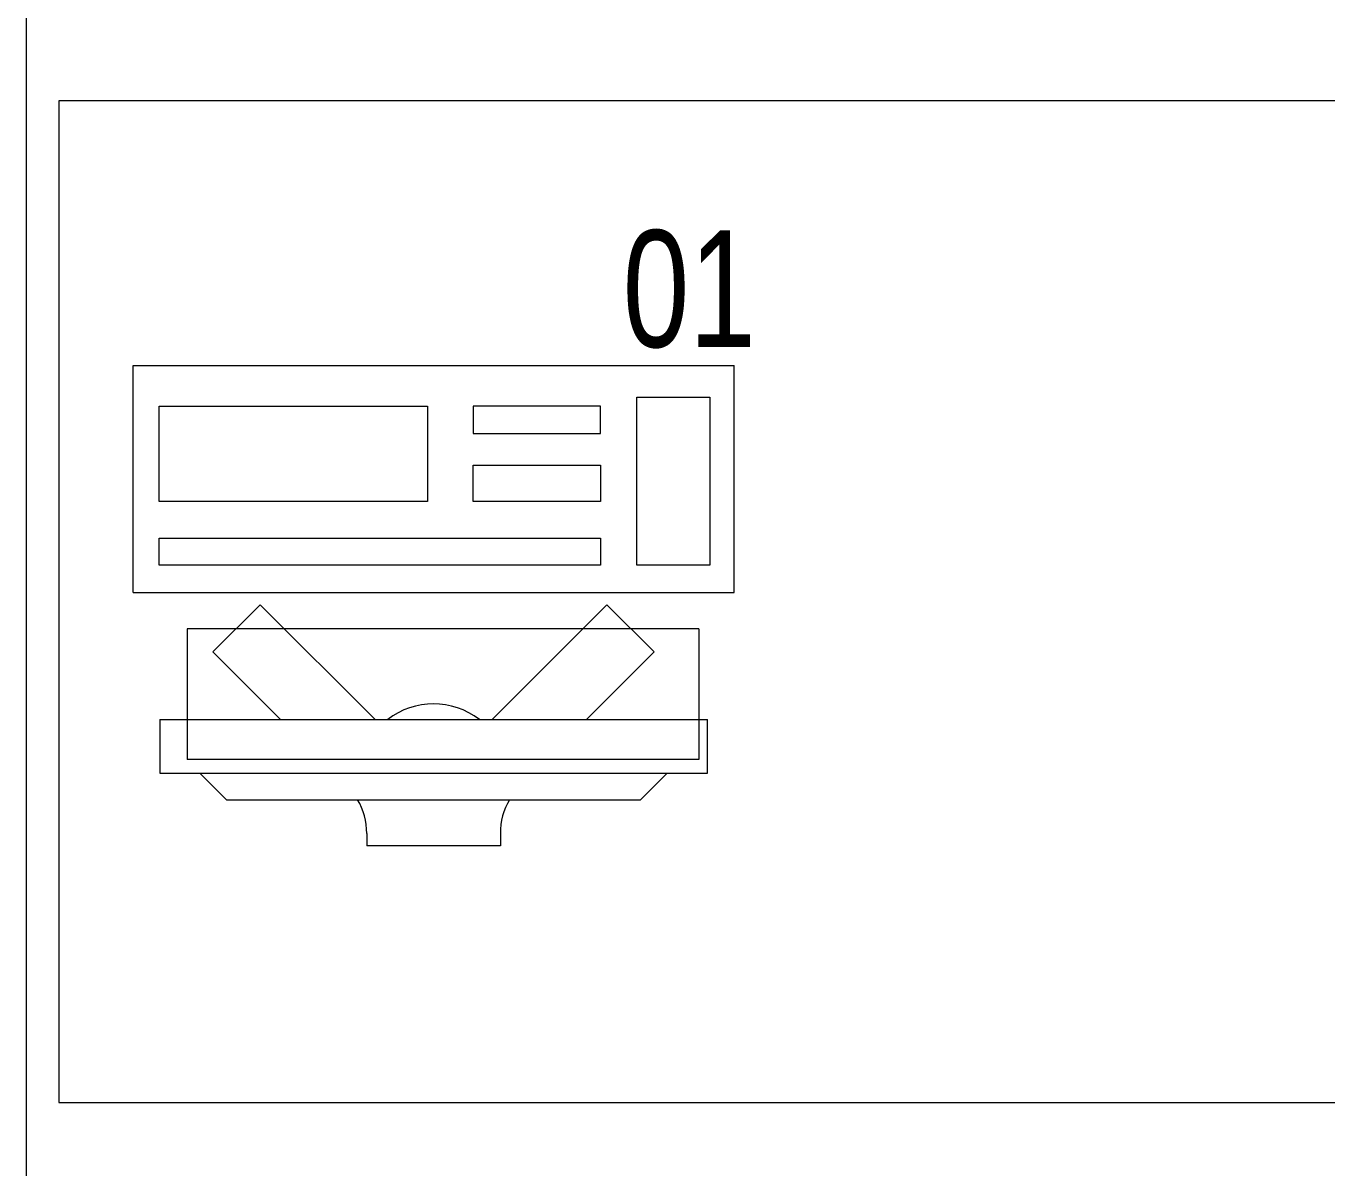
# Model space of a CAD drawing. Extents: x -234346 to 58427, y -132654 to -82394.
# Drawn here: x -61652 to -60678, y -107296 to -106441 of the extents above; entities that cross this region are included whole.
import ezdxf

# ---------------------------------------------------------------- set-up
doc = ezdxf.new("R2010")
doc.units = 0
doc.header["$LTSCALE"] = 8
for name, color, linetype, lineweight in [('72_EGR_EQP_TAG', 9, 'Continuous', 5), ('LOADING', 9, 'Continuous', 5), ('Walls', 9, 'Continuous', 5)]:
    doc.layers.add(name, color=color, linetype=linetype, lineweight=lineweight)
doc.styles.add('X3G_ENTITY_257CFD', font='swisscl.ttf', dxfattribs={"height": 200})

# ---------------------------------------------------------------- blocks, each defined once
blk = doc.blocks.new('ITCWLS1-P')
at = {"layer": 'LOADING'}
for p, q in [((-0.17, 0.45), (-0.17, 0)), ((-0.17, 0.45), (0, 0.45)), ((0, 0.45), (0, 0)), ((-0.26509, 0.43, 0), (-0.30509, 0.43, 0)), ((-0.30509, 0.43, 0), (-0.30509, 0.02, 0)), ((-0.26509, 0.43, 0), (-0.26509, 0.02, 0)), ((-0.14957, 0.43047), (-0.12914, 0.43047)), ((-0.12914, 0.43047), (-0.12914, 0.40893)), ((-0.197, 0.40939), (-0.295, 0.40939)), ((-0.295, 0.02639), (-0.295, 0.40939)), ((-0.197, 0.02639), (-0.197, 0.40939)), ((-0.32509, 0.38, 0), (-0.30509, 0.4, 0)), ((-0.32509, 0.38, 0), (-0.32509, 0.07, 0)), ((-0.35032, 0.275), (-0.35961, 0.275)), ((-0.35961, 0.175), (-0.35961, 0.275)), ((-0.35032, 0.175), (-0.35961, 0.175)), ((-0.32509, 0.07, 0), (-0.30509, 0.05, 0)), ((-0.30509, 0.02, 0), (-0.26509, 0.02, 0)), ((-0.197, 0.02639), (-0.295, 0.02639)), ((-0.17, 0), (0, 0))]:
    blk.add_line(p, q, dxfattribs=at)
at = {"layer": 'LOADING', "extrusion": (2.48281e-10, 3.18408e-10, -1)}
for p, q in [((-0.26509, 0.33952), (-0.21443, 0.39019)), ((-0.17907, 0.35483), (-0.21443, 0.39019)), ((-0.26509, 0.26881), (-0.17907, 0.35483))]:
    blk.add_line(p, q, dxfattribs=at)
at = {"layer": 'LOADING', "extrusion": (2.48281e-10, -3.18408e-10, -1)}
for p, q in [((-0.26509, 0.18119), (-0.17907, 0.09517)), ((-0.26509, 0.11048), (-0.21443, 0.05981)), ((-0.17907, 0.09517), (-0.21443, 0.05981))]:
    blk.add_line(p, q, dxfattribs=at)
at = {"layer": 'LOADING'}
for points in [[(-0.12914, 0.40893), (-0.12914, 0.09996), (-0.14957, 0.09996), (-0.14957, 0.43047)], [(-0.14957, 0.09997), (-0.14957, 0.09997), (-0.14957, 0.09997), (-0.14957, 0.09997), (-0.14957, 0.09997), (-0.14957, 0.09997), (-0.14957, 0.09997), (-0.14957, 0.09997), (-0.14957, 0.09997)], [(-0.14957, 0.09997), (-0.14957, 0.09997), (-0.14957, 0.09997), (-0.14957, 0.09997), (-0.14957, 0.09997), (-0.14957, 0.09997), (-0.14957, 0.09997), (-0.14957, 0.09997), (-0.14957, 0.09997), (-0.14957, 0.09997), (-0.14957, 0.09997), (-0.14957, 0.09997), (-0.14957, 0.09997), (-0.14957, 0.09997), (-0.14957, 0.09997), (-0.14957, 0.09997), (-0.14957, 0.09997), (-0.14957, 0.09997)], [(-0.14957, 0.09996), (-0.14957, 0.09996), (-0.14957, 0.09996), (-0.14957, 0.09996), (-0.14957, 0.09996), (-0.14957, 0.09996), (-0.14957, 0.09996), (-0.14957, 0.09996), (-0.14957, 0.09996), (-0.14957, 0.09996)], [(-0.14957, 0.09996), (-0.14957, 0.09996), (-0.14957, 0.09996), (-0.14957, 0.09996), (-0.14957, 0.09996), (-0.14957, 0.09996), (-0.14957, 0.09996)], [(-0.14957, 0.09997), (-0.14957, 0.09997), (-0.14957, 0.09997), (-0.14957, 0.09997), (-0.14957, 0.09997), (-0.14957, 0.09997), (-0.14957, 0.09997), (-0.14957, 0.09997), (-0.14957, 0.09997), (-0.14957, 0.09997)], [(-0.14957, 0.09997), (-0.14957, 0.09997), (-0.14957, 0.09997), (-0.14957, 0.09997), (-0.14957, 0.09997), (-0.14957, 0.09997), (-0.14957, 0.09997), (-0.14957, 0.09997), (-0.14957, 0.09997), (-0.14957, 0.09997), (-0.14957, 0.09997), (-0.14957, 0.09997), (-0.14957, 0.09997), (-0.14957, 0.09997), (-0.14957, 0.09997)], [(-0.14957, 0.09997), (-0.14957, 0.09997), (-0.14957, 0.09997), (-0.14957, 0.09997), (-0.14957, 0.09997), (-0.14957, 0.09997), (-0.14957, 0.09997), (-0.14957, 0.09997), (-0.14957, 0.09997), (-0.14957, 0.09997)], [(-0.14957, 0.09997), (-0.14957, 0.09997), (-0.14957, 0.09997), (-0.14957, 0.09997), (-0.14957, 0.09997), (-0.14957, 0.09997), (-0.14957, 0.09997), (-0.14957, 0.09997), (-0.14957, 0.09997), (-0.14957, 0.09997)], [(-0.14957, 0.09996), (-0.14957, 0.09996), (-0.14957, 0.09996), (-0.14957, 0.09996), (-0.14957, 0.09996), (-0.14957, 0.09996), (-0.14957, 0.09996), (-0.14957, 0.09996), (-0.14957, 0.09996), (-0.14957, 0.09996), (-0.14957, 0.09996), (-0.14957, 0.09996), (-0.14957, 0.09996), (-0.14957, 0.09996), (-0.14957, 0.09996), (-0.14957, 0.09996), (-0.14957, 0.09996), (-0.14957, 0.09996), (-0.14957, 0.09997), (-0.14957, 0.09997), (-0.14957, 0.09997), (-0.14957, 0.09997), (-0.14957, 0.09997), (-0.14957, 0.09997), (-0.14957, 0.09997), (-0.14957, 0.09997), (-0.14957, 0.09997), (-0.14957, 0.09997), (-0.14957, 0.09997), (-0.14957, 0.09997), (-0.14957, 0.09997), (-0.14957, 0.09997), (-0.14956, 0.09997), (-0.14956, 0.09997), (-0.14956, 0.09997), (-0.14956, 0.09996), (-0.14956, 0.09996), (-0.14956, 0.09996), (-0.14956, 0.09996), (-0.14956, 0.09996), (-0.14956, 0.09996), (-0.14956, 0.09996), (-0.14956, 0.09996), (-0.14956, 0.09996), (-0.14956, 0.09996), (-0.14956, 0.09996), (-0.14956, 0.09996), (-0.14956, 0.09996), (-0.14957, 0.09996), (-0.14957, 0.09996), (-0.14957, 0.09996), (-0.14957, 0.09996), (-0.14957, 0.09996), (-0.14957, 0.09996)], [(-0.14957, 0.09996), (-0.14957, 0.09996), (-0.14957, 0.09996), (-0.14957, 0.09996), (-0.14957, 0.09996), (-0.14957, 0.09996), (-0.14957, 0.09996), (-0.14957, 0.09996), (-0.14957, 0.09996), (-0.14957, 0.09996), (-0.14957, 0.09997), (-0.14957, 0.09997), (-0.14957, 0.09997), (-0.14957, 0.09996), (-0.14957, 0.09996), (-0.14957, 0.09996), (-0.14957, 0.09996), (-0.14957, 0.09996), (-0.14957, 0.09996), (-0.14957, 0.09997), (-0.14957, 0.09997), (-0.14957, 0.09997), (-0.14957, 0.09997), (-0.14957, 0.09997), (-0.14957, 0.09997), (-0.14957, 0.09997), (-0.14957, 0.09997), (-0.14957, 0.09997), (-0.14957, 0.09997), (-0.14957, 0.09997), (-0.14957, 0.09997), (-0.14957, 0.09997), (-0.14957, 0.09997), (-0.14957, 0.09997), (-0.14957, 0.09997), (-0.14957, 0.09997), (-0.14957, 0.09997), (-0.14957, 0.09997), (-0.14957, 0.09997), (-0.14957, 0.09997), (-0.14957, 0.09997), (-0.14957, 0.09997), (-0.14957, 0.09997), (-0.14957, 0.09997), (-0.14957, 0.09997), (-0.14957, 0.09997), (-0.14957, 0.09997), (-0.14957, 0.09997), (-0.14957, 0.09997), (-0.14957, 0.09997), (-0.14957, 0.09997), (-0.14957, 0.09997), (-0.14957, 0.09997), (-0.14957, 0.09997), (-0.14957, 0.09997), (-0.14957, 0.09997), (-0.14957, 0.09997), (-0.14957, 0.09997), (-0.14957, 0.09997), (-0.14957, 0.09997), (-0.14957, 0.09997), (-0.14957, 0.09997), (-0.14957, 0.09997), (-0.14957, 0.09997), (-0.14957, 0.09997), (-0.14957, 0.09997), (-0.14957, 0.09997), (-0.14957, 0.09997), (-0.14957, 0.09997), (-0.14957, 0.09997), (-0.14957, 0.09997), (-0.14957, 0.09997), (-0.14957, 0.09997), (-0.14957, 0.09997), (-0.14957, 0.09997), (-0.14957, 0.09997), (-0.14957, 0.09997), (-0.14957, 0.09997), (-0.14957, 0.09997), (-0.14957, 0.09997), (-0.14956, 0.09997), (-0.14957, 0.09997), (-0.14957, 0.09997), (-0.14957, 0.09997), (-0.14957, 0.09997), (-0.14956, 0.09997), (-0.14957, 0.09997), (-0.14957, 0.09997), (-0.14957, 0.09997), (-0.14957, 0.09997), (-0.14957, 0.09997), (-0.14957, 0.09997), (-0.14957, 0.09997), (-0.14957, 0.09997), (-0.14957, 0.09997), (-0.14957, 0.09997), (-0.14956, 0.09997), (-0.14957, 0.09996), (-0.14957, 0.09996), (-0.14957, 0.09996), (-0.14956, 0.09996), (-0.14957, 0.09996), (-0.14957, 0.09996), (-0.14957, 0.09996), (-0.14957, 0.09996), (-0.14957, 0.09996), (-0.14957, 0.09996), (-0.14957, 0.09996), (-0.14957, 0.09996), (-0.14957, 0.09996), (-0.14957, 0.09996)], [(-0.14957, 0.09996), (-0.14957, 0.09996), (-0.14957, 0.09996), (-0.14957, 0.09996), (-0.14957, 0.09996), (-0.14957, 0.09996), (-0.14957, 0.09996), (-0.14957, 0.09996)], [(-0.14957, 0.09996), (-0.14957, 0.09996), (-0.14957, 0.09996), (-0.14957, 0.09996), (-0.14957, 0.09996), (-0.14957, 0.09996), (-0.14957, 0.09996), (-0.14957, 0.09996), (-0.14957, 0.09996), (-0.14957, 0.09996), (-0.14957, 0.09996), (-0.14957, 0.09996), (-0.14957, 0.09996), (-0.14957, 0.09996), (-0.14957, 0.09996), (-0.14957, 0.09996), (-0.14957, 0.09996), (-0.14957, 0.09996), (-0.14957, 0.09996), (-0.14957, 0.09996), (-0.14957, 0.09996), (-0.14957, 0.09996), (-0.14957, 0.09996), (-0.14957, 0.09996), (-0.14957, 0.09996), (-0.14957, 0.09996), (-0.14957, 0.09996), (-0.14957, 0.09996), (-0.14957, 0.09996), (-0.14957, 0.09996), (-0.14957, 0.09996), (-0.14957, 0.09996), (-0.14957, 0.09996), (-0.14957, 0.09996), (-0.14957, 0.09996), (-0.14957, 0.09996), (-0.14957, 0.09996), (-0.14957, 0.09996), (-0.14957, 0.09996), (-0.14957, 0.09996), (-0.14957, 0.09996), (-0.14957, 0.09996), (-0.14957, 0.09996), (-0.14957, 0.09996), (-0.14957, 0.09996), (-0.14957, 0.09996), (-0.14957, 0.09996), (-0.14957, 0.09996), (-0.14956, 0.09996), (-0.14956, 0.09996), (-0.14956, 0.09996), (-0.14956, 0.09996), (-0.14957, 0.09996), (-0.14957, 0.09996), (-0.14957, 0.09996), (-0.14957, 0.09996), (-0.14957, 0.09996), (-0.14957, 0.09996), (-0.14956, 0.09996), (-0.14957, 0.09996), (-0.14957, 0.09996), (-0.14957, 0.09996), (-0.14957, 0.09996), (-0.14957, 0.09996), (-0.14957, 0.09996), (-0.14957, 0.09996), (-0.14957, 0.09996), (-0.14957, 0.09996), (-0.14957, 0.09996), (-0.14956, 0.09996), (-0.14956, 0.09996), (-0.14957, 0.09996), (-0.14957, 0.09996), (-0.14957, 0.09996), (-0.14957, 0.09996), (-0.14957, 0.09996), (-0.14957, 0.09996), (-0.14957, 0.09996), (-0.14957, 0.09996), (-0.14957, 0.09996), (-0.14957, 0.09996), (-0.14957, 0.09996), (-0.14957, 0.09996), (-0.14957, 0.09996), (-0.14957, 0.09996), (-0.14957, 0.09996), (-0.14957, 0.09996), (-0.14957, 0.09996), (-0.14957, 0.09996)], [(-0.14957, 0.09996), (-0.14957, 0.09996), (-0.14957, 0.09996), (-0.14957, 0.09996), (-0.14957, 0.09996), (-0.14957, 0.09996), (-0.14957, 0.09996), (-0.14957, 0.09996), (-0.14957, 0.09996), (-0.14957, 0.09996), (-0.14957, 0.09996), (-0.14957, 0.09996)], [(-0.14957, 0.09996), (-0.14957, 0.09996), (-0.14956, 0.09996), (-0.14956, 0.09996), (-0.14956, 0.09996), (-0.14956, 0.09996), (-0.14957, 0.09996)], [(-0.14957, 0.09996), (-0.14957, 0.09996), (-0.14957, 0.09996), (-0.14957, 0.09996), (-0.14957, 0.09996), (-0.14957, 0.09996), (-0.14957, 0.09996), (-0.14957, 0.09996), (-0.14957, 0.09996), (-0.14956, 0.09996), (-0.14956, 0.09996), (-0.14956, 0.09996), (-0.14956, 0.09996), (-0.14956, 0.09996), (-0.14956, 0.09996), (-0.14956, 0.09996), (-0.14957, 0.09996)]]:
    blk.add_lwpolyline(points, dxfattribs=at)
for points in [[(-0.1019, 0.43047), (-0.03039, 0.43047), (-0.03039, 0.22944), (-0.1019, 0.22944)], [(-0.1019, 0.19536), (-0.07466, 0.19536), (-0.07466, 0.09996), (-0.1019, 0.09996)], [(-0.03039, 0.19536), (-0.05082, 0.19536), (-0.05082, 0.09996), (-0.03039, 0.09996)], [(-0.14956, 0.09996), (-0.14956, 0.09996), (-0.14956, 0.09996), (-0.14956, 0.09996), (-0.14956, 0.09996), (-0.14956, 0.09996), (-0.14956, 0.09996), (-0.14956, 0.09996), (-0.14957, 0.09996), (-0.14957, 0.09996), (-0.14957, 0.09996), (-0.14957, 0.09996), (-0.14957, 0.09996), (-0.14957, 0.09996), (-0.14957, 0.09996), (-0.14957, 0.09996), (-0.14957, 0.09996), (-0.14957, 0.09996), (-0.14957, 0.09996), (-0.14957, 0.09996), (-0.14957, 0.09996), (-0.14957, 0.09996), (-0.14957, 0.09996), (-0.14957, 0.09996), (-0.14957, 0.09996), (-0.14957, 0.09996), (-0.14957, 0.09996), (-0.14957, 0.09996), (-0.14957, 0.09996), (-0.14957, 0.09996), (-0.14957, 0.09996), (-0.14957, 0.09996), (-0.14957, 0.09996), (-0.14957, 0.09996), (-0.14957, 0.09996), (-0.14957, 0.09996), (-0.14957, 0.09996), (-0.14957, 0.09996), (-0.14957, 0.09996), (-0.14957, 0.09996), (-0.14957, 0.09996), (-0.14957, 0.09996), (-0.14957, 0.09996), (-0.14957, 0.09996), (-0.14957, 0.09996), (-0.14957, 0.09996), (-0.14957, 0.09996), (-0.14957, 0.09996), (-0.14957, 0.09996), (-0.14957, 0.09996), (-0.14957, 0.09996), (-0.14957, 0.09996), (-0.14957, 0.09996), (-0.14957, 0.09996), (-0.14957, 0.09996), (-0.14957, 0.09996), (-0.14957, 0.09996), (-0.14956, 0.09996), (-0.14956, 0.09996), (-0.14956, 0.09996), (-0.14956, 0.09996), (-0.14956, 0.09996), (-0.14956, 0.09996), (-0.14956, 0.09996), (-0.14956, 0.09996), (-0.14956, 0.09996), (-0.14956, 0.09996), (-0.14956, 0.09996), (-0.14956, 0.09996), (-0.14956, 0.09996), (-0.14956, 0.09996), (-0.14956, 0.09996), (-0.14956, 0.09996), (-0.14956, 0.09996), (-0.14956, 0.09996), (-0.14956, 0.09996), (-0.14956, 0.09996), (-0.14956, 0.09996), (-0.14956, 0.09996), (-0.14956, 0.09996), (-0.14956, 0.09996), (-0.14956, 0.09996), (-0.14956, 0.09996), (-0.14956, 0.09996), (-0.14956, 0.09996), (-0.14956, 0.09996), (-0.14956, 0.09996), (-0.14956, 0.09996), (-0.14956, 0.09996), (-0.14957, 0.09996), (-0.14957, 0.09996), (-0.14957, 0.09996), (-0.14957, 0.09996), (-0.14957, 0.09996), (-0.14957, 0.09996), (-0.14957, 0.09996), (-0.14957, 0.09996), (-0.14957, 0.09996), (-0.14957, 0.09996), (-0.14957, 0.09996), (-0.14957, 0.09996), (-0.14957, 0.09996), (-0.14957, 0.09996), (-0.14957, 0.09996), (-0.14957, 0.09996), (-0.14957, 0.09996), (-0.14957, 0.09996), (-0.14957, 0.09996), (-0.14957, 0.09996), (-0.14957, 0.09996), (-0.14957, 0.09996), (-0.14957, 0.09996), (-0.14957, 0.09996), (-0.14957, 0.09996), (-0.14957, 0.09996), (-0.14957, 0.09996), (-0.14957, 0.09996), (-0.14957, 0.09996), (-0.14957, 0.09996), (-0.14957, 0.09996), (-0.14957, 0.09996), (-0.14957, 0.09996), (-0.14957, 0.09996), (-0.14957, 0.09996), (-0.14957, 0.09996), (-0.14957, 0.09996), (-0.14957, 0.09996), (-0.14957, 0.09996), (-0.14957, 0.09996), (-0.14957, 0.09996), (-0.14957, 0.09996), (-0.14957, 0.09996), (-0.14957, 0.09996), (-0.14957, 0.09996), (-0.14957, 0.09996), (-0.14957, 0.09996), (-0.14957, 0.09996), (-0.14957, 0.09996), (-0.14957, 0.09996), (-0.14957, 0.09996), (-0.14957, 0.09996), (-0.14957, 0.09996), (-0.14957, 0.09996), (-0.14957, 0.09996), (-0.14957, 0.09996), (-0.14957, 0.09996), (-0.14957, 0.09996), (-0.14957, 0.09996), (-0.14957, 0.09996), (-0.14957, 0.09996), (-0.14957, 0.09996), (-0.14957, 0.09996), (-0.14957, 0.09996), (-0.14957, 0.09996), (-0.14956, 0.09996), (-0.14956, 0.09996), (-0.14956, 0.09996), (-0.14956, 0.09996), (-0.14956, 0.09996), (-0.14956, 0.09996), (-0.14956, 0.09996), (-0.14956, 0.09996), (-0.14956, 0.09996), (-0.14956, 0.09996), (-0.14956, 0.09996), (-0.14956, 0.09996), (-0.14956, 0.09996), (-0.14956, 0.09996), (-0.14956, 0.09996), (-0.14956, 0.09996), (-0.14956, 0.09996), (-0.14956, 0.09996), (-0.14956, 0.09996), (-0.14956, 0.09996), (-0.14956, 0.09996), (-0.14956, 0.09996), (-0.14956, 0.09996), (-0.14956, 0.09996), (-0.14956, 0.09996), (-0.14956, 0.09996), (-0.14956, 0.09996), (-0.14956, 0.09996), (-0.14956, 0.09996), (-0.14956, 0.09996), (-0.14956, 0.09996), (-0.14956, 0.09996), (-0.14956, 0.09996), (-0.14956, 0.09996), (-0.14956, 0.09996), (-0.14956, 0.09996), (-0.14956, 0.09996), (-0.14956, 0.09996), (-0.14956, 0.09996), (-0.14956, 0.09996), (-0.14956, 0.09996), (-0.14956, 0.09996), (-0.14956, 0.09996), (-0.14956, 0.09996), (-0.14956, 0.09996), (-0.14956, 0.09996), (-0.14956, 0.09996), (-0.14957, 0.09996), (-0.14957, 0.09996), (-0.14957, 0.09996), (-0.14957, 0.09996), (-0.14957, 0.09996), (-0.14957, 0.09996), (-0.14957, 0.09996), (-0.14957, 0.09996), (-0.14957, 0.09996), (-0.14957, 0.09996), (-0.14957, 0.09996), (-0.14957, 0.09996), (-0.14957, 0.09996), (-0.14957, 0.09996), (-0.14957, 0.09996), (-0.14957, 0.09996), (-0.14957, 0.09996), (-0.14957, 0.09996), (-0.14957, 0.09996), (-0.14957, 0.09996), (-0.14957, 0.09996), (-0.14957, 0.09996), (-0.14957, 0.09996), (-0.14957, 0.09996), (-0.14957, 0.09996), (-0.14957, 0.09996), (-0.14957, 0.09996), (-0.14957, 0.09996), (-0.14957, 0.09996), (-0.14957, 0.09996), (-0.14957, 0.09996), (-0.14957, 0.09996), (-0.14957, 0.09996), (-0.14957, 0.09996), (-0.14956, 0.09996), (-0.14956, 0.09996), (-0.14956, 0.09996), (-0.14956, 0.09996), (-0.14956, 0.09996), (-0.14956, 0.09996), (-0.14956, 0.09996), (-0.14956, 0.09996), (-0.14956, 0.09996), (-0.14956, 0.09996), (-0.14956, 0.09996), (-0.14956, 0.09996), (-0.14956, 0.09996), (-0.14956, 0.09996), (-0.14956, 0.09996), (-0.14956, 0.09996), (-0.14956, 0.09996), (-0.14956, 0.09996), (-0.14956, 0.09996), (-0.14956, 0.09996), (-0.14956, 0.09996), (-0.14956, 0.09996), (-0.14956, 0.09996), (-0.14956, 0.09996), (-0.14956, 0.09996), (-0.14956, 0.09996), (-0.14956, 0.09996), (-0.14956, 0.09996), (-0.14956, 0.09996), (-0.14956, 0.09996), (-0.14956, 0.09996), (-0.14956, 0.09996), (-0.14956, 0.09996), (-0.14956, 0.09996), (-0.14956, 0.09996), (-0.14956, 0.09996), (-0.14956, 0.09996), (-0.14956, 0.09996), (-0.14956, 0.09996), (-0.14956, 0.09996), (-0.14956, 0.09996), (-0.14956, 0.09996)], [(-0.14957, 0.09996), (-0.14957, 0.09996), (-0.14957, 0.09996), (-0.14957, 0.09996), (-0.14957, 0.09996), (-0.14957, 0.09996), (-0.14957, 0.09996), (-0.14957, 0.09996), (-0.14957, 0.09996), (-0.14957, 0.09996), (-0.14957, 0.09996), (-0.14957, 0.09996), (-0.14957, 0.09996), (-0.14957, 0.09996), (-0.14957, 0.09996), (-0.14957, 0.09996), (-0.14957, 0.09996), (-0.14957, 0.09996), (-0.14957, 0.09996), (-0.14957, 0.09996), (-0.14957, 0.09996), (-0.14957, 0.09996), (-0.14957, 0.09996), (-0.14957, 0.09996), (-0.14957, 0.09996), (-0.14957, 0.09996), (-0.14957, 0.09996), (-0.14957, 0.09996), (-0.14957, 0.09996), (-0.14957, 0.09996), (-0.14957, 0.09996), (-0.14957, 0.09996), (-0.14957, 0.09996), (-0.14957, 0.09996), (-0.14957, 0.09996), (-0.14957, 0.09996), (-0.14957, 0.09996), (-0.14957, 0.09996), (-0.14957, 0.09996), (-0.14957, 0.09996), (-0.14957, 0.09996), (-0.14957, 0.09996), (-0.14957, 0.09996), (-0.14957, 0.09996), (-0.14957, 0.09996), (-0.14957, 0.09996), (-0.14957, 0.09996), (-0.14957, 0.09996), (-0.14957, 0.09996), (-0.14957, 0.09996), (-0.14957, 0.09996), (-0.14957, 0.09996), (-0.14957, 0.09996), (-0.14957, 0.09996), (-0.14957, 0.09996), (-0.14957, 0.09996), (-0.14957, 0.09996), (-0.14957, 0.09996), (-0.14957, 0.09996), (-0.14957, 0.09996), (-0.14957, 0.09996), (-0.14957, 0.09996), (-0.14957, 0.09996), (-0.14957, 0.09996), (-0.14957, 0.09996), (-0.14957, 0.09996), (-0.14957, 0.09996), (-0.14957, 0.09996), (-0.14957, 0.09996), (-0.14957, 0.09996), (-0.14957, 0.09996), (-0.14957, 0.09996), (-0.14957, 0.09996), (-0.14957, 0.09996), (-0.14957, 0.09996), (-0.14957, 0.09996), (-0.14957, 0.09996), (-0.14957, 0.09996), (-0.14957, 0.09996), (-0.14957, 0.09996), (-0.14957, 0.09996), (-0.14957, 0.09996), (-0.14957, 0.09996), (-0.14957, 0.09996), (-0.14957, 0.09996), (-0.14957, 0.09996), (-0.14957, 0.09996), (-0.14957, 0.09996), (-0.14957, 0.09996), (-0.14957, 0.09996), (-0.14957, 0.09996), (-0.14957, 0.09996), (-0.14957, 0.09996), (-0.14957, 0.09996), (-0.14957, 0.09996), (-0.14957, 0.09996), (-0.14957, 0.09996), (-0.14957, 0.09996), (-0.14957, 0.09996), (-0.14957, 0.09996), (-0.14957, 0.09996), (-0.14957, 0.09996), (-0.14957, 0.09996), (-0.14957, 0.09996), (-0.14957, 0.09996), (-0.14957, 0.09996), (-0.14957, 0.09996), (-0.14957, 0.09996), (-0.14957, 0.09996), (-0.14957, 0.09996), (-0.14957, 0.09996), (-0.14957, 0.09996), (-0.14957, 0.09996), (-0.14957, 0.09996), (-0.14957, 0.09996), (-0.14957, 0.09996), (-0.14957, 0.09996), (-0.14957, 0.09996), (-0.14957, 0.09996), (-0.14957, 0.09996), (-0.14957, 0.09996), (-0.14957, 0.09996), (-0.14957, 0.09996), (-0.14957, 0.09996), (-0.14957, 0.09996), (-0.14957, 0.09996), (-0.14957, 0.09996), (-0.14957, 0.09996), (-0.14957, 0.09996), (-0.14957, 0.09996), (-0.14957, 0.09996), (-0.14957, 0.09996), (-0.14957, 0.09996), (-0.14957, 0.09996), (-0.14957, 0.09996), (-0.14957, 0.09996), (-0.14957, 0.09996), (-0.14957, 0.09996), (-0.14957, 0.09996), (-0.14957, 0.09996), (-0.14957, 0.09996), (-0.14957, 0.09996), (-0.14957, 0.09996), (-0.14957, 0.09996), (-0.14957, 0.09996), (-0.14957, 0.09996), (-0.14957, 0.09996), (-0.14957, 0.09996), (-0.14957, 0.09996), (-0.14957, 0.09996), (-0.14957, 0.09996), (-0.14957, 0.09996), (-0.14957, 0.09996), (-0.14957, 0.09996), (-0.14957, 0.09996), (-0.14957, 0.09996), (-0.14957, 0.09996), (-0.14957, 0.09996), (-0.14957, 0.09996), (-0.14957, 0.09996), (-0.14957, 0.09996), (-0.14957, 0.09996), (-0.14957, 0.09996), (-0.14957, 0.09996), (-0.14957, 0.09996), (-0.14957, 0.09996), (-0.14957, 0.09996), (-0.14957, 0.09996), (-0.14957, 0.09996), (-0.14957, 0.09996), (-0.14957, 0.09996), (-0.14957, 0.09996), (-0.14957, 0.09996), (-0.14957, 0.09996), (-0.14957, 0.09996), (-0.14957, 0.09996), (-0.14957, 0.09996), (-0.14957, 0.09996), (-0.14957, 0.09996), (-0.14957, 0.09996), (-0.14957, 0.09996), (-0.14957, 0.09996), (-0.14957, 0.09996), (-0.14957, 0.09996), (-0.14957, 0.09996), (-0.14957, 0.09996), (-0.14957, 0.09996), (-0.14957, 0.09996), (-0.14957, 0.09996), (-0.14957, 0.09996), (-0.14957, 0.09996), (-0.14957, 0.09996), (-0.14957, 0.09996), (-0.14957, 0.09996), (-0.14957, 0.09996), (-0.14957, 0.09996), (-0.14957, 0.09996), (-0.14957, 0.09996), (-0.14957, 0.09996), (-0.14957, 0.09996), (-0.14957, 0.09996), (-0.14957, 0.09996), (-0.14957, 0.09996), (-0.14957, 0.09996), (-0.14957, 0.09996), (-0.14957, 0.09996), (-0.14957, 0.09996), (-0.14957, 0.09996), (-0.14957, 0.09996), (-0.14957, 0.09996), (-0.14957, 0.09996), (-0.14957, 0.09996), (-0.14957, 0.09996), (-0.14957, 0.09996)], [(-0.14957, 0.09996), (-0.14957, 0.09996), (-0.14957, 0.09996), (-0.14957, 0.09996), (-0.14957, 0.09996), (-0.14957, 0.09996), (-0.14957, 0.09996), (-0.14957, 0.09996), (-0.14957, 0.09996), (-0.14957, 0.09996), (-0.14957, 0.09996), (-0.14957, 0.09996), (-0.14957, 0.09996), (-0.14957, 0.09996), (-0.14957, 0.09996), (-0.14957, 0.09996), (-0.14957, 0.09996), (-0.14957, 0.09996), (-0.14957, 0.09996), (-0.14957, 0.09996), (-0.14957, 0.09996), (-0.14957, 0.09996), (-0.14957, 0.09996), (-0.14957, 0.09996), (-0.14957, 0.09996), (-0.14957, 0.09996), (-0.14957, 0.09996), (-0.14957, 0.09996), (-0.14957, 0.09996), (-0.14957, 0.09996), (-0.14957, 0.09996), (-0.14957, 0.09996), (-0.14957, 0.09996), (-0.14957, 0.09996), (-0.14957, 0.09996), (-0.14957, 0.09996), (-0.14957, 0.09996), (-0.14957, 0.09996), (-0.14957, 0.09996), (-0.14957, 0.09996), (-0.14957, 0.09996), (-0.14957, 0.09996), (-0.14957, 0.09996), (-0.14957, 0.09996), (-0.14957, 0.09996), (-0.14957, 0.09996), (-0.14957, 0.09996), (-0.14957, 0.09996), (-0.14957, 0.09996), (-0.14957, 0.09996), (-0.14957, 0.09996), (-0.14957, 0.09996), (-0.14957, 0.09996), (-0.14957, 0.09996), (-0.14957, 0.09996), (-0.14957, 0.09996), (-0.14957, 0.09996), (-0.14957, 0.09996), (-0.14957, 0.09996), (-0.14957, 0.09996), (-0.14957, 0.09996), (-0.14957, 0.09996), (-0.14957, 0.09996), (-0.14957, 0.09996), (-0.14957, 0.09996), (-0.14957, 0.09996), (-0.14957, 0.09996), (-0.14957, 0.09996), (-0.14957, 0.09996), (-0.14957, 0.09996), (-0.14957, 0.09996), (-0.14957, 0.09996), (-0.14957, 0.09996), (-0.14957, 0.09996), (-0.14957, 0.09996), (-0.14957, 0.09996), (-0.14957, 0.09996), (-0.14957, 0.09996), (-0.14957, 0.09996), (-0.14957, 0.09996), (-0.14957, 0.09996), (-0.14957, 0.09996), (-0.14957, 0.09996), (-0.14957, 0.09996), (-0.14957, 0.09996), (-0.14957, 0.09996), (-0.14957, 0.09996), (-0.14957, 0.09996), (-0.14957, 0.09996), (-0.14957, 0.09996), (-0.14957, 0.09996), (-0.14957, 0.09996), (-0.14957, 0.09996), (-0.14957, 0.09996), (-0.14957, 0.09996), (-0.14957, 0.09996), (-0.14957, 0.09996), (-0.14957, 0.09996), (-0.14957, 0.09996), (-0.14957, 0.09996), (-0.14957, 0.09996), (-0.14957, 0.09996), (-0.14957, 0.09996), (-0.14957, 0.09996), (-0.14957, 0.09996), (-0.14957, 0.09996), (-0.14957, 0.09996), (-0.14957, 0.09996), (-0.14957, 0.09996), (-0.14957, 0.09996), (-0.14957, 0.09996), (-0.14957, 0.09996), (-0.14957, 0.09996), (-0.14957, 0.09996), (-0.14957, 0.09996), (-0.14957, 0.09996), (-0.14957, 0.09996), (-0.14957, 0.09996), (-0.14957, 0.09996), (-0.14957, 0.09996), (-0.14957, 0.09996), (-0.14957, 0.09996), (-0.14957, 0.09996), (-0.14957, 0.09996), (-0.14957, 0.09996), (-0.14957, 0.09996), (-0.14957, 0.09996), (-0.14957, 0.09996), (-0.14957, 0.09996), (-0.14957, 0.09996), (-0.14957, 0.09996), (-0.14957, 0.09996), (-0.14957, 0.09996), (-0.14957, 0.09996), (-0.14957, 0.09996), (-0.14957, 0.09996), (-0.14957, 0.09996), (-0.14957, 0.09996), (-0.14957, 0.09996), (-0.14957, 0.09996), (-0.14957, 0.09996), (-0.14957, 0.09996), (-0.14957, 0.09996), (-0.14957, 0.09996), (-0.14957, 0.09996), (-0.14957, 0.09996), (-0.14957, 0.09996), (-0.14957, 0.09996), (-0.14957, 0.09996), (-0.14957, 0.09996), (-0.14957, 0.09996), (-0.14957, 0.09996), (-0.14957, 0.09996), (-0.14957, 0.09996), (-0.14957, 0.09996), (-0.14957, 0.09996), (-0.14957, 0.09996), (-0.14957, 0.09996), (-0.14957, 0.09996), (-0.14957, 0.09996), (-0.14957, 0.09996), (-0.14957, 0.09996), (-0.14957, 0.09996), (-0.14957, 0.09996), (-0.14957, 0.09996), (-0.14957, 0.09996), (-0.14957, 0.09996), (-0.14957, 0.09996), (-0.14957, 0.09996), (-0.14957, 0.09996), (-0.14957, 0.09996), (-0.14957, 0.09996), (-0.14957, 0.09996), (-0.14957, 0.09996), (-0.14957, 0.09996), (-0.14957, 0.09996), (-0.14957, 0.09996), (-0.14957, 0.09996), (-0.14957, 0.09996), (-0.14957, 0.09996), (-0.14957, 0.09996), (-0.14957, 0.09996), (-0.14957, 0.09996), (-0.14957, 0.09996), (-0.14957, 0.09996), (-0.14957, 0.09996), (-0.14957, 0.09996), (-0.14957, 0.09996), (-0.14957, 0.09996), (-0.14957, 0.09996), (-0.14957, 0.09996), (-0.14957, 0.09996), (-0.14957, 0.09996), (-0.14957, 0.09996), (-0.14957, 0.09996), (-0.14957, 0.09996), (-0.14957, 0.09996), (-0.14957, 0.09996), (-0.14957, 0.09996), (-0.14957, 0.09996), (-0.14957, 0.09996), (-0.14957, 0.09996), (-0.14957, 0.09996), (-0.14957, 0.09996), (-0.14957, 0.09996), (-0.14957, 0.09996), (-0.14957, 0.09996), (-0.14957, 0.09996), (-0.14957, 0.09996), (-0.14957, 0.09996), (-0.14957, 0.09996), (-0.14957, 0.09996), (-0.14957, 0.09996), (-0.14957, 0.09996), (-0.14957, 0.09996), (-0.14957, 0.09996), (-0.14957, 0.09996), (-0.14957, 0.09996), (-0.14957, 0.09996)], [(-0.14957, 0.0727), (-0.02358, 0.0727), (-0.02358, 0.01818), (-0.14957, 0.01818)]]:
    blk.add_lwpolyline(points, close=True, dxfattribs=at)
for centre, radius, start, end in [((-0.35032, 0.325), 0.05, 270, 300.30934), ((-0.3089, 0.225), 0.05564, 321.94311, 38.05689), ((-0.35032, 0.125), 0.05, 59.69066, 90)]:
    blk.add_arc(centre, radius, start, end, dxfattribs=at)
blk = doc.blocks.new('1stF')
at = {"layer": 'LOADING', "color": 9, "elevation": 0}
blk.add_lwpolyline([(-61627.7, -106496.84), (-61627.7, -107246.84), (-60127.7, -107246.84), (-60127.7, -106496.84)], close=True, dxfattribs=at)
at = {"layer": 'Walls', "color": 9}
blk.add_line((-61652.34, -105842.61, 0.1), (-61652.34, -110192.61, 0.1), dxfattribs=at)
at = {"layer": 'LOADING', "color": 9, "extrusion": (-1.9399e-16, 8.01373e-06, 1), "xscale": 1000.000000000009, "yscale": 1000.000000000009, "zscale": 1000.000000000009, "rotation": 90}
blk.add_blockref('ITCWLS1-P', (-61122.23, -106694.98, -0.86), dxfattribs=at)
at = {"layer": '72_EGR_EQP_TAG', "color": 9, "insert": (-61155.74, -106593.64, 0), "char_height": 87.473, "attachment_point": 2, "style": 'X3G_ENTITY_257CFD'}
blk.add_mtext('01', dxfattribs=at)

msp = doc.modelspace()

# ---------------------------------------------------------------- block references
at = {"layer": '72_EGR_EQP_TAG'}
msp.add_blockref('1stF', (0, 0), dxfattribs=at)

doc.saveas('drawing.dxf')
